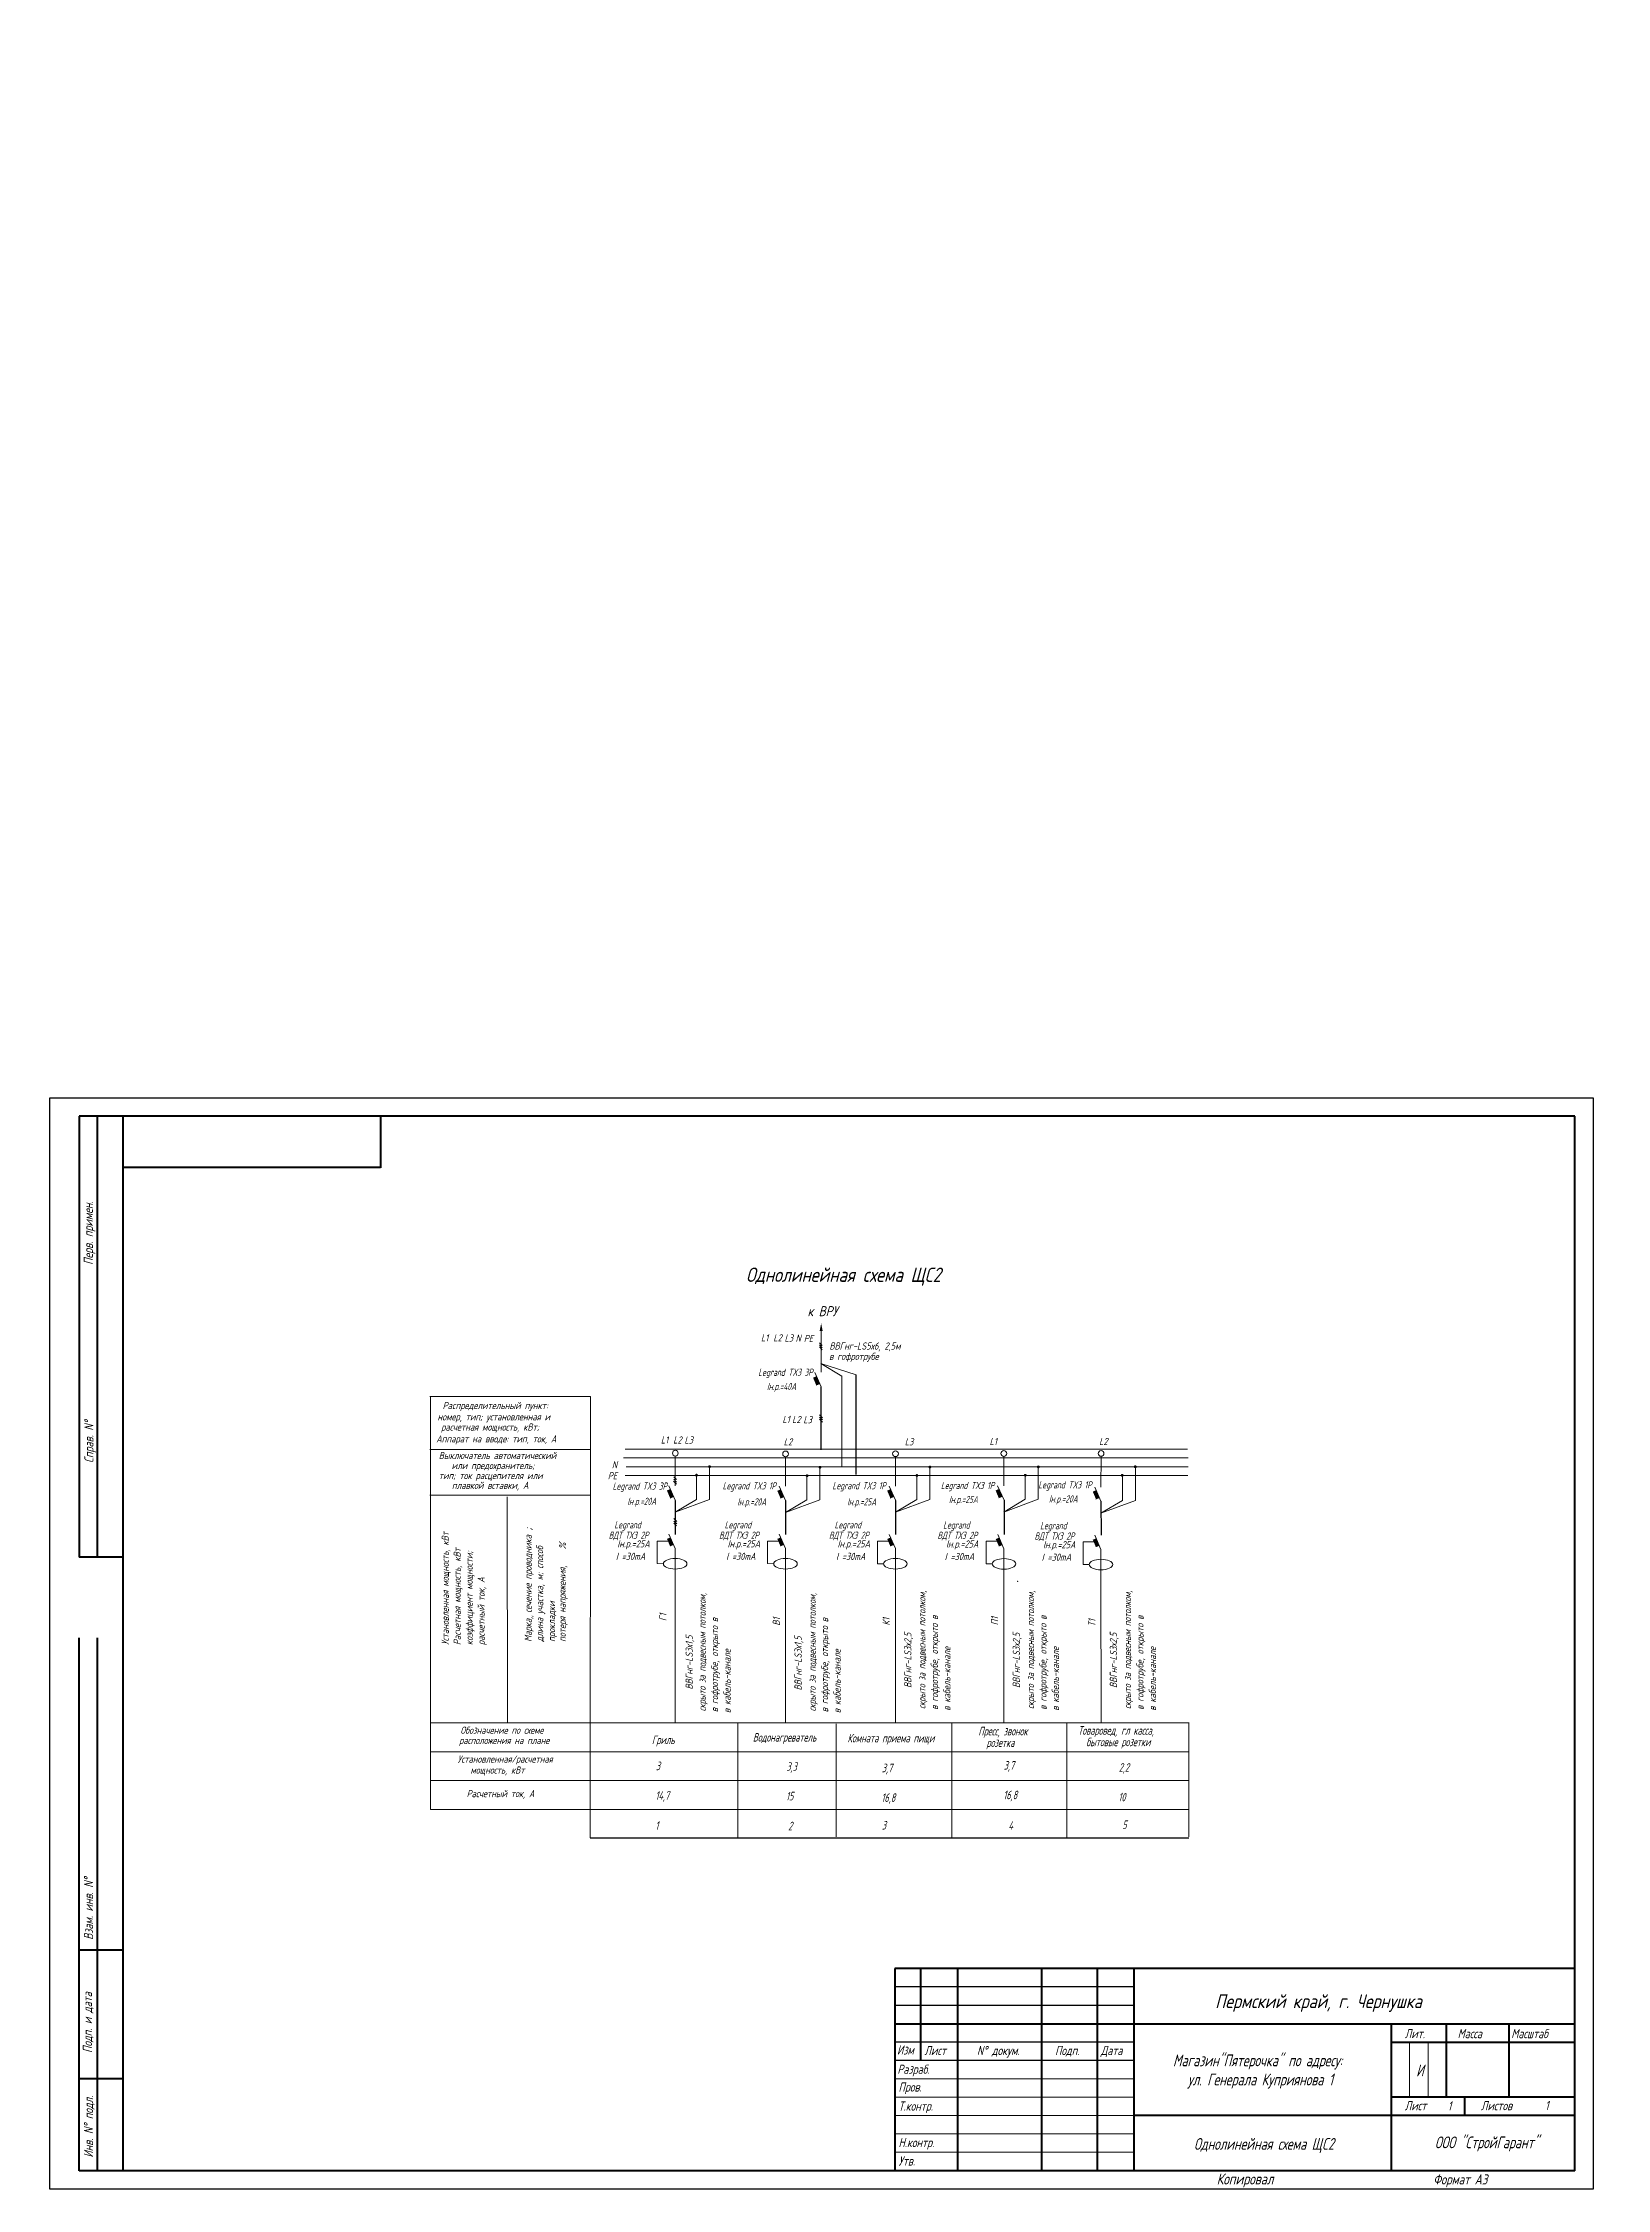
# Model space of a CAD drawing. Header units: millimetres. Extents: x 750 to 1911925457632, y 500 to 46276.
# Drawn here: x 60621 to 90485, y 510 to 41492 of the extents above; entities that cross this region are included whole.
import ezdxf
from ezdxf.enums import TextEntityAlignment as Align

# ---------------------------------------------------------------- set-up
doc = ezdxf.new("R2010")
doc.units = ezdxf.units.MM
for name, color, linetype in [('1', 7, 'Continuous'), ('KONTUR', 7, 'Continuous'), ('вова', 7, 'Continuous'), ('Проводки', 1, 'Continuous'), ('Электропроводки', 1, 'Continuous')]:
    doc.layers.add(name, color=color, linetype=linetype)
doc.layers.add('SHTAMP_Ном_пера__98', color=7, linetype='Continuous', lineweight=25, true_color=0x1f1f1f)
for name, color, linetype, lineweight in [('Основная', 7, 'Continuous', 40), ('текст', 250, 'Continuous', 20), ('тонкая', 7, 'Continuous', 20)]:
    doc.layers.add(name, color=color, linetype=linetype, lineweight=lineweight)
doc.styles.add('ROMANS', font='romans.shx', dxfattribs={"width": 0.7, "oblique": 15, "height": 1})
doc.styles.add('стиль1', font='romans.shx', dxfattribs={"width": 0.75, "oblique": 15, "height": 3.5})

msp = doc.modelspace()

# ---------------------------------------------------------------- hatches: boundary and pattern name
at = {"layer": 'Проводки', "lineweight": 20, "ltscale": 0.5}
h = msp.add_hatch(color=0, dxfattribs=at)
h.paths.add_polyline_path([(75480, 17039), (75480, 16896), (75509, 16896)])
h.paths.add_polyline_path([(75480, 17039), (75450, 16896), (75480, 16896)])

# ---------------------------------------------------------------- linework, layer by layer
at = {"color": 0, "lineweight": 20}
for p, q in [((75476, 16275), (75872, 16032)), ((73099, 13678), (73099, 14146)), ((73349, 13679), (73349, 14310)), ((75207, 13673), (75207, 14141)), ((75457, 13674), (75457, 14305)), ((77305, 13677), (77305, 14145)), ((77555, 13678), (77555, 14309)), ((79375, 13681), (79375, 14149)), ((79625, 13682), (79625, 14313)), ((81231, 13658), (81231, 14126)), ((81481, 13659), (81481, 14290)), ((72690, 13435), (73099, 13678)), ((74798, 13430), (75207, 13673)), ((76896, 13434), (77305, 13677)), ((78968, 13439), (79375, 13681)), ((80822, 13415), (81231, 13658)), ((72350, 12883), (72350, 12454)), ((72565, 12883), (72350, 12883)), ((74456, 12883), (74456, 12454)), ((74671, 12883), (74456, 12883)), ((76555, 12882), (76555, 12452)), ((76770, 12882), (76555, 12882)), ((78628, 12880), (78628, 12450)), ((78843, 12880), (78628, 12880)), ((80480, 12867), (80480, 12437)), ((80695, 12867), (80480, 12867)), ((72350, 12454), (72467, 12451)), ((74456, 12454), (74574, 12451)), ((76555, 12452), (76672, 12450)), ((78628, 12450), (78745, 12448)), ((80480, 12437), (80597, 12435)), ((68023, 9415), (82502, 9415)), ((73891, 9414), (73891, 7216)), ((75769, 9394), (75769, 7236)), ((77977, 9414), (77977, 7226)), ((80173, 9410), (80172, 7222)), ((82502, 9417), (82502, 7234)), ((68023, 8858), (82502, 8858)), ((68023, 8315), (82502, 8315)), ((68024, 7758), (82502, 7758))]:
    msp.add_line(p, q, dxfattribs=at)
at = {"color": 0, "lineweight": 20, "ltscale": 0.5}
msp.add_line((75872, 16032), (75872, 14301), dxfattribs=at)
for p, q in [((76149, 14153), (76146, 16058)), ((75478, 14623), (75478, 15827)), ((72691, 13661), (72694, 13012)), ((74798, 13661), (74801, 13012)), ((76897, 13660), (76900, 13011)), ((78972, 13668), (78972, 13009)), ((80822, 13645), (80824, 12996)), ((71067, 7220), (82502, 7220))]:
    msp.add_line(p, q)
at = {"color": 0}
for p, q in [((81450, 4369), (76889, 4369)), ((81450, 4018), (76889, 4018)), ((81450, 3317), (76889, 3317)), ((81450, 2966), (76889, 2966)), ((86361, 861), (86361, 861))]:
    msp.add_line(p, q, dxfattribs=at)
at = {"color": 0, "lineweight": 20}
for centre in [(72692, 12451), (74799, 12451), (76897, 12450), (78970, 12448), (80822, 12435)]:
    msp.add_ellipse(centre, major_axis=(-225, 0), ratio=0.448481, dxfattribs=at)
at = {"layer": '1', "color": 0, "lineweight": 20}
for p, q in [((75476, 16275), (76146, 16058)), ((68009, 15647), (71073, 15647)), ((68024, 7758), (68021, 15647)), ((71073, 15647), (71067, 7220)), ((68009, 14635), (71073, 14635)), ((71706, 14473), (82488, 14473)), ((71737, 14638), (82473, 14637)), ((72690, 13936), (72690, 14507)), ((74798, 13931), (74798, 14493)), ((76896, 13935), (76896, 14497)), ((78966, 13939), (78965, 14501)), ((80822, 13916), (80823, 14502)), ((71739, 14137), (77504, 14137)), ((71756, 14301), (77408, 14301)), ((72691, 13663), (72573, 13936)), ((72660, 14027), (72715, 13973)), ((72665, 14112), (72719, 14057)), ((72665, 14066), (72719, 14011)), ((72889, 14137), (82480, 14137)), ((74951, 14301), (82488, 14302)), ((76896, 13662), (76778, 13935)), ((78972, 13666), (78848, 13939)), ((68009, 13760), (71073, 13760)), ((69487, 13731), (69488, 9417)), ((72660, 13734), (72595, 13706)), ((72690, 13435), (73349, 13679)), ((74799, 13658), (74681, 13931)), ((74768, 13729), (74703, 13701)), ((74798, 13430), (75457, 13674)), ((76866, 13732), (76800, 13705)), ((76896, 13434), (77555, 13678)), ((78936, 13736), (78870, 13709)), ((78968, 13439), (79625, 13682)), ((80822, 13643), (80705, 13916)), ((80792, 13713), (80727, 13686)), ((80822, 13415), (81481, 13659)), ((72665, 13227), (72719, 13173)), ((72669, 13312), (72724, 13257)), ((72669, 13266), (72724, 13211)), ((72692, 12740), (72574, 13013)), ((72691, 10841), (72691, 12742)), ((74799, 12741), (74681, 13013)), ((74798, 10841), (74798, 12742)), ((76897, 12739), (76780, 13012)), ((76896, 10840), (76896, 12741)), ((78970, 12737), (78852, 13010)), ((78969, 10838), (78969, 12739)), ((80822, 12724), (80704, 12997)), ((80821, 10825), (80821, 12726))]:
    msp.add_line(p, q, dxfattribs=at)
at = {"layer": '1', "color": 0, "lineweight": 20, "const_width": 27.3}
for points in [[(73086, 14142, 1), (73113, 14142, 1)], [(73336, 14306, 1), (73363, 14306, 1)], [(75197, 14132, 1), (75224, 14132, 1)], [(75445, 14293, 1), (75472, 14293, 1)], [(77294, 14136, 1), (77321, 14136, 1)], [(77542, 14297, 1), (77569, 14297, 1)], [(79364, 14140, 1), (79391, 14140, 1)], [(79612, 14300, 1), (79639, 14300, 1)], [(81214, 14140, 1), (81242, 14140, 1)], [(81464, 14304, 1), (81492, 14304, 1)]]:
    msp.add_lwpolyline(points, format="xyb", close=True, dxfattribs=at)
at = {"layer": '1', "color": 0, "lineweight": 20}
for centre in [(72695, 14562), (74801, 14548), (76899, 14552), (78968, 14556), (80825, 14557)]:
    msp.add_circle(centre, 54.7, dxfattribs=at)
msp.add_point((79233, 12115), dxfattribs=at)
for points in [[(72600, 13876), (72600, 13876), (72535, 13849), (72660, 13734)], [(72535, 13849), (72595, 13706), (72660, 13734)], [(72660, 13734), (72660, 13734), (72600, 13876)], [(74708, 13871), (74708, 13871), (74643, 13844), (74768, 13729)], [(74643, 13844), (74703, 13701), (74768, 13729)], [(74768, 13729), (74768, 13729), (74708, 13871)], [(76806, 13875), (76806, 13875), (76740, 13847), (76866, 13732)], [(76740, 13847), (76800, 13705), (76866, 13732)], [(76866, 13732), (76866, 13732), (76806, 13875)], [(78876, 13879), (78876, 13879), (78810, 13851), (78936, 13736)], [(78810, 13851), (78870, 13709), (78936, 13736)], [(78936, 13736), (78936, 13736), (78876, 13879)], [(80732, 13856), (80732, 13856), (80666, 13828), (80792, 13713)], [(80666, 13828), (80727, 13686), (80792, 13713)], [(80792, 13713), (80792, 13713), (80732, 13856)], [(72602, 12953), (72602, 12953), (72536, 12926), (72662, 12811)], [(72536, 12926), (72596, 12783), (72662, 12811)], [(72662, 12811), (72662, 12811), (72602, 12953)], [(74708, 12953), (74708, 12953), (74643, 12926), (74768, 12811)], [(74643, 12926), (74703, 12783), (74768, 12811)], [(74768, 12811), (74768, 12811), (74708, 12953)], [(76807, 12952), (76807, 12952), (76741, 12924), (76867, 12810)], [(76741, 12924), (76801, 12782), (76867, 12810)], [(76867, 12810), (76867, 12810), (76807, 12952)], [(78880, 12950), (78880, 12950), (78814, 12922), (78940, 12807)], [(78814, 12922), (78874, 12780), (78940, 12807)], [(78940, 12807), (78940, 12807), (78880, 12950)], [(80732, 12937), (80732, 12937), (80666, 12909), (80792, 12794)], [(80666, 12909), (80726, 12767), (80792, 12794)], [(80792, 12794), (80792, 12794), (80732, 12937)]]:
    msp.add_solid(points, dxfattribs=at)
at = {"layer": 'KONTUR', "color": 0}
for p, q in [((60750, 510), (60750, 21350)), ((60750, 21350), (90221, 21350)), ((90221, 21350), (90221, 510)), ((90221, 510), (60750, 510))]:
    msp.add_line(p, q, dxfattribs=at)
at = {"layer": 'вова', "color": 0, "lineweight": 20}
for p, q in [((75478, 16108), (75481, 16889)), ((75447, 16672), (75502, 16617)), ((75447, 16631), (75502, 16576)), ((75447, 16590), (75502, 16535)), ((75478, 15827), (75361, 16100)), ((75451, 15889), (75385, 15861)), ((75451, 15293), (75506, 15239)), ((75451, 15252), (75506, 15198)), ((75451, 15211), (75506, 15157))]:
    msp.add_line(p, q, dxfattribs=at)
for points in [[(75391, 16031), (75391, 16031), (75325, 16003), (75451, 15889)], [(75325, 16003), (75385, 15861), (75451, 15889)]]:
    msp.add_solid(points, dxfattribs=at)
at = {"layer": 'Основная', "color": 0}
for p, q in [((61311, 20999), (61311, 12579)), ((89870, 20999), (61311, 20999)), ((61662, 12579), (61662, 20999)), ((62153, 3668), (62153, 20999)), ((67072, 20008), (67072, 20991)), ((89870, 861), (89870, 20999)), ((67065, 20017), (62153, 20017)), ((62153, 12579), (61311, 12579)), ((61311, 861), (61311, 11035)), ((61662, 861), (61662, 11035)), ((62153, 5071), (61311, 5071)), ((76889, 4720), (76889, 861)), ((89870, 4720), (76889, 4720)), ((77380, 2966), (77380, 4720)), ((78082, 4720), (78082, 861)), ((79695, 861), (79695, 4720)), ((80748, 4720), (80748, 861)), ((81450, 4720), (81450, 861)), ((62153, 861), (62153, 3668)), ((76889, 3668), (89870, 3668)), ((86361, 3668), (86361, 861)), ((86361, 3317), (89870, 3317)), ((87414, 3668), (87414, 2264)), ((88607, 3668), (88607, 2264)), ((62153, 2615), (61311, 2615)), ((89870, 2264), (86361, 2264)), ((87765, 2264), (87765, 1913)), ((89870, 1913), (81450, 1913)), ((89870, 861), (61311, 861))]:
    msp.add_line(p, q, dxfattribs=at)
at = {"layer": 'тонкая', "color": 0}
for p, q in [((86711, 3302), (86711, 2264)), ((87068, 3302), (87068, 2264)), ((76889, 2615), (81450, 2615)), ((81450, 2264), (76889, 2264)), ((81450, 1913), (76889, 1913))]:
    msp.add_line(p, q, dxfattribs=at)
for points in [[(76889, 1563), (81450, 1563)], [(76889, 1212), (81450, 1212)]]:
    msp.add_lwpolyline(points, dxfattribs=at)
at = {"layer": 'Электропроводки', "color": 0, "lineweight": 20}
for p, q in [((72692, 10839), (72692, 9414)), ((74799, 10839), (74799, 9414)), ((76898, 10838), (76898, 9413)), ((78970, 10835), (78970, 9413)), ((80823, 10822), (80823, 9413))]:
    msp.add_line(p, q, dxfattribs=at)

# ---------------------------------------------------------------- texts
at = {"color": 0, "lineweight": 20, "style": 'ROMANS', "oblique": 15}
for s, height, width, p in [('L1', 136.7, 0.7, (74330, 16696)), ('L2', 136.7, 0.7, (74566, 16696)), ('L3', 136.7, 0.7, (74781, 16693)), ('N', 137, 0.7, (74992, 16691)), ('РЕ', 136.7, 0.7, (75148, 16685)), ('L1', 136.7, 0.7, (74740, 15139)), ('L2', 136.7, 0.7, (74925, 15136)), ('L3', 136.7, 0.7, (75140, 15134)), ('L1', 136.7, 0.7, (72419, 14747)), ('L2', 136.7, 0.7, (72655, 14747)), ('L3', 136.7, 0.7, (72870, 14745)), ('L2', 136.7, 0.7, (74764, 14709)), ('L3', 136.7, 0.7, (77076, 14711)), ('L1', 136.7, 0.7, (78695, 14717)), ('L2', 136.7, 0.7, (80787, 14718)), ('N', 137, 0.7, (71484, 14274)), ('РЕ', 136.7, 0.7, (71405, 14064)), ('Iн.р.=25А', 136.7, 0.7, (71587, 12763)), ('Iн.р.=25А', 136.7, 0.7, (73693, 12763)), ('Iн.р.=25А', 136.7, 0.7, (75792, 12762)), ('Iн.р.=25А', 136.7, 0.7, (77865, 12760)), ('Iн.р.=25А', 136.7, 0.7, (79717, 12747)), ('I =30mА', 136.7, 0.7, (71560, 12524)), ('I =30mА', 136.7, 0.7, (73666, 12524)), ('I =30mА', 136.7, 0.7, (75765, 12523)), ('I =30mА', 136.7, 0.7, (77838, 12520)), ('I =30mА', 136.7, 0.7, (79690, 12507)), ('расположения на плане', 136.75, 0.7, (68567, 9009)), ('Обозначение по схеме', 136.75, 0.7, (68593, 9204)), ('Гриль', 164.1, 0.6, (72247, 9006)), ('Водонагреватель', 164.09, 0.6, (74176, 9055)), ('Комната приема пищи', 164.09, 0.6, (75982, 9040)), ('Пресс, звонок', 164.09, 0.6, (78481, 9173)), ('розетка', 164.1, 0.6, (78636, 8953)), ('Товаровед, гл касса,', 164.09, 0.6, (80385, 9186)), ('бытовые розетки', 164.09, 0.6, (80540, 8966)), ('Установленная/расчетная', 136.75, 0.7, (68539, 8653)), ('3', 164, 0.6, (72324, 8508)), ('3,3', 164.1, 0.6, (74816, 8497)), ('3,7', 164.1, 0.6, (76638, 8469)), ('3,7', 164.1, 0.6, (78966, 8519)), ('2,2', 164.1, 0.6, (81162, 8479)), (' мощность, кВт', 136.75, 0.7, (68710, 8443)), ('Расчетный ток, А', 136.75, 0.7, (68711, 7993)), ('14,7', 164.1, 0.6, (72316, 7943)), ('15', 164.1, 0.6, (74808, 7932)), ('16,8', 164.1, 0.6, (76630, 7903)), ('16,8', 164.1, 0.6, (78958, 7954)), ('10', 164.1, 0.6, (81154, 7913)), ('1', 164, 0.6, (72314, 7370)), ('2', 164, 0.6, (74851, 7361)), ('3', 164, 0.6, (76638, 7375)), ('4', 164, 0.6, (79055, 7370)), ('5', 164, 0.6, (81228, 7385))]:
    msp.add_text(s, height=height, dxfattribs=dict(at, width=width)).set_placement(p)
at = {"color": 0, "lineweight": 20, "style": 'ROMANS', "oblique": 15, "width": 0.6}
for s, height, p in [('Legrand TX3 3P', 136.75, (74278, 16107)), ('Iн.р.=40А', 136.7, (74444, 15837)), ('Legrand TX3 3P', 136.75, (71498, 13934)), ('Legrand TX3 1P', 136.75, (73598, 13938)), ('Legrand TX3 1P', 136.75, (75695, 13942)), ('Legrand TX3 1P', 136.75, (77765, 13946)), ('Legrand TX3 1P', 136.75, (79625, 13957)), ('Iн.р.=20А', 136.7, (71779, 13643)), ('Iн.р.=20А', 136.7, (73879, 13633)), ('Iн.р.=25А', 136.7, (75976, 13633)), ('Iн.р.=25А', 136.7, (77919, 13679)), ('Iн.р.=20А', 136.7, (79828, 13688)), ('Legrand', 136.7, (71530, 13194)), ('Legrand', 136.7, (73636, 13194)), ('Legrand', 136.7, (75735, 13193)), ('Legrand', 136.7, (77808, 13191)), ('Legrand', 136.7, (79660, 13178)), ('ВДТ ТХ3 2P', 136.7, (71423, 12996)), ('ВДТ ТХ3 2P', 136.7, (73530, 12996)), ('ВДТ ТХ3 2P', 136.7, (75629, 12995)), ('ВДТ ТХ3 2P', 136.7, (77701, 12993)), ('ВДТ ТХ3 2P', 136.7, (79554, 12980))]:
    msp.add_text(s, height=height, dxfattribs=at).set_placement(p, align=Align.MIDDLE_LEFT)
at = {"color": 0, "linetype": 'ByBlock', "lineweight": 25, "style": 'ROMANS', "oblique": 15, "width": 0.8}
msp.add_text('Пермский край, г. Чернушка', height=263.29, dxfattribs=at).set_placement((83003, 3965))
at = {"layer": '1', "color": 0, "lineweight": 20, "style": 'ROMANS', "oblique": 15, "width": 0.8}
for s, height, p in [('Однолинейная cхема ЩС2', 273.49, (74045, 17833)), ('к ВРУ', 191.4, (75220, 17178)), ('в гофротрубе', 136.75, (75631, 16343)), ('ВВГнг-LS5х6, 2,5м', 136.75, (75637, 16540)), ('номер, тип; установленная и', 136.75, (68154, 15188)), ('Раcпределительный пункт:', 136.75, (68252, 15404)), ('Аппарат на вводе: тип, ток, А', 136.75, (68130, 14767)), ('расчетная мощность, кВт;', 136.75, (68224, 14993)), ('Выключатель автоматический', 136.75, (68178, 14449)), ('или предохранитель;', 136.75, (68424, 14257)), ('тип; ток расцепителя или', 136.75, (68178, 14066)), ('плавкой вставки, А', 136.75, (68429, 13880))]:
    msp.add_text(s, height=height, dxfattribs=at).set_placement(p)
at = {"layer": '1', "color": 0, "lineweight": 20, "style": 'ROMANS', "oblique": 15}
for s, height, width, p in [(';', 164, 0.8, (69962, 13085)), ('Установленная мощность, кВт', 136.75, 0.8, (68371, 10897)), ('Раcчетная мощность, кВт', 136.75, 0.8, (68599, 10897)), ('Марка, сечение проводника ', 136.75, 0.8, (69952, 10959)), ('длина участка, м; способ', 136.75, 0.8, (70173, 10959)), ('%', 137, 0.8, (70610, 12727)), ('коэффициент мощности;', 136.75, 0.8, (68827, 10897)), ('потеря напряжения,', 136.75, 0.8, (70603, 10959)), ('расчетный ток, А', 136.75, 0.8, (69055, 10897)), ('прокладки', 136.7, 0.8, (70401, 10959)), ('Г1', 136.7, 0.8, (72527, 11355)), ('скрыто за подвесным потолком,', 136.75, 0.74, (73275, 9633)), ('скрыто за подвесным потолком,', 136.75, 0.74, (75377, 9632)), ('скрыто за подвесным потолком,', 136.75, 0.74, (77472, 9678)), ('скрыто за подвесным потолком,', 136.75, 0.74, (79545, 9678)), ('скрыто за подвесным потолком,', 136.75, 0.74, (81397, 9678)), (',', 137, 0.8, (69958, 11433)), ('ВВГнг-LS3х1,5', 136.75, 0.8, (73028, 10049)), ('в гофротрубе, открыто в ', 136.75, 0.8, (73513, 9616)), ('В1', 136.7, 0.8, (74693, 11268)), ('ВВГнг-LS3х1,5', 136.75, 0.8, (75107, 10032)), ('в гофротрубе, открыто в ', 136.75, 0.8, (75614, 9614)), ('К1', 136.7, 0.8, (76790, 11271)), ('ВВГнг-LS3х2,5', 136.75, 0.8, (77203, 10079)), ('в гофротрубе, открыто в ', 136.75, 0.8, (77710, 9661)), ('П1', 136.7, 0.8, (78860, 11275)), ('ВВГнг-LS3х2,5', 136.75, 0.8, (79275, 10079)), ('в гофротрубе, открыто в ', 136.75, 0.8, (79783, 9661)), ('Т1', 136.7, 0.8, (80716, 11252)), ('ВВГнг-LS3х2,5', 136.75, 0.8, (81128, 10079)), ('в гофротрубе, открыто в ', 136.75, 0.8, (81635, 9661)), ('в кабель-канале', 136.75, 0.8, (73751, 9599)), ('в кабель-канале', 136.75, 0.8, (75852, 9597)), ('в кабель-канале', 136.75, 0.8, (77948, 9643)), ('в кабель-канале', 136.75, 0.8, (80020, 9643)), ('в кабель-канале', 136.75, 0.8, (81873, 9643))]:
    msp.add_text(s, height=height, rotation=90, dxfattribs=dict(at, width=width)).set_placement(p)
at = {"layer": 'SHTAMP_Ном_пера__98', "color": 0, "linetype": 'ByBlock', "lineweight": 25, "char_height": 225, "attachment_point": 5, "line_spacing_factor": 0.971274, "style": 'ROMANS'}
for s, insert, width in [('Магазин"Пятерочка" по адресу:\\P ул. Генерала Куприянова 1', (83814, 2754), 3873.2), ('И', (86912, 2777), 3689.6), ('Однолинейная схема ЩC2', (83934, 1342), 3689.6), ('ООО "СтройГарант"', (88187, 1371), 3689.6)]:
    msp.add_mtext(s, dxfattribs=dict(at, insert=insert, width=width))
at = {"layer": 'текст', "color": 0, "style": 'стиль1', "oblique": 15, "width": 0.75}
for s, p in [('Перв. примен.', (61575, 18158)), ('Справ. N%%d', (61586, 14377)), ('Взам. инв. N%%d', (61579, 5269)), ('Подп. и дата', (61559, 3109)), ('Инв. N%%d подл.', (61579, 1111))]:
    msp.add_text(s, height=175.42, rotation=90, dxfattribs=at).set_placement(p)
for s, height, p in [('Лит.', 175.4, (86622, 3391)), ('Масса', 175.4, (87631, 3391)), ('Масштаб', 175.4, (88655, 3391)), ('Изм', 175.4, (76927, 3079)), ('Разраб.', 175.4, (76935, 2711)), ('Лист', 175.4, (77451, 3068)), ('N%%d докум. ', 175.42, (78454, 3068)), ('Подп.', 175.4, (79945, 3068)), ('Дата', 175.4, (80819, 3068)), ('Пров.', 175.4, (76956, 2371)), ('Т.контр.', 175.4, (76956, 2007)), ('Лист', 175.4, (86622, 2015)), ('1', 175, (87443, 2010)), ('Листов', 175.4, (88076, 2015)), ('1', 175, (89301, 2020)), ('Н.контр.', 175.4, (76956, 1311)), ('Утв.', 175.4, (76956, 959)), ('Копировал', 210.5, (83031, 598)), ('Формат А3', 193, (87166, 598))]:
    msp.add_text(s, height=height, dxfattribs=at).set_placement(p)

doc.saveas('drawing.dxf')
